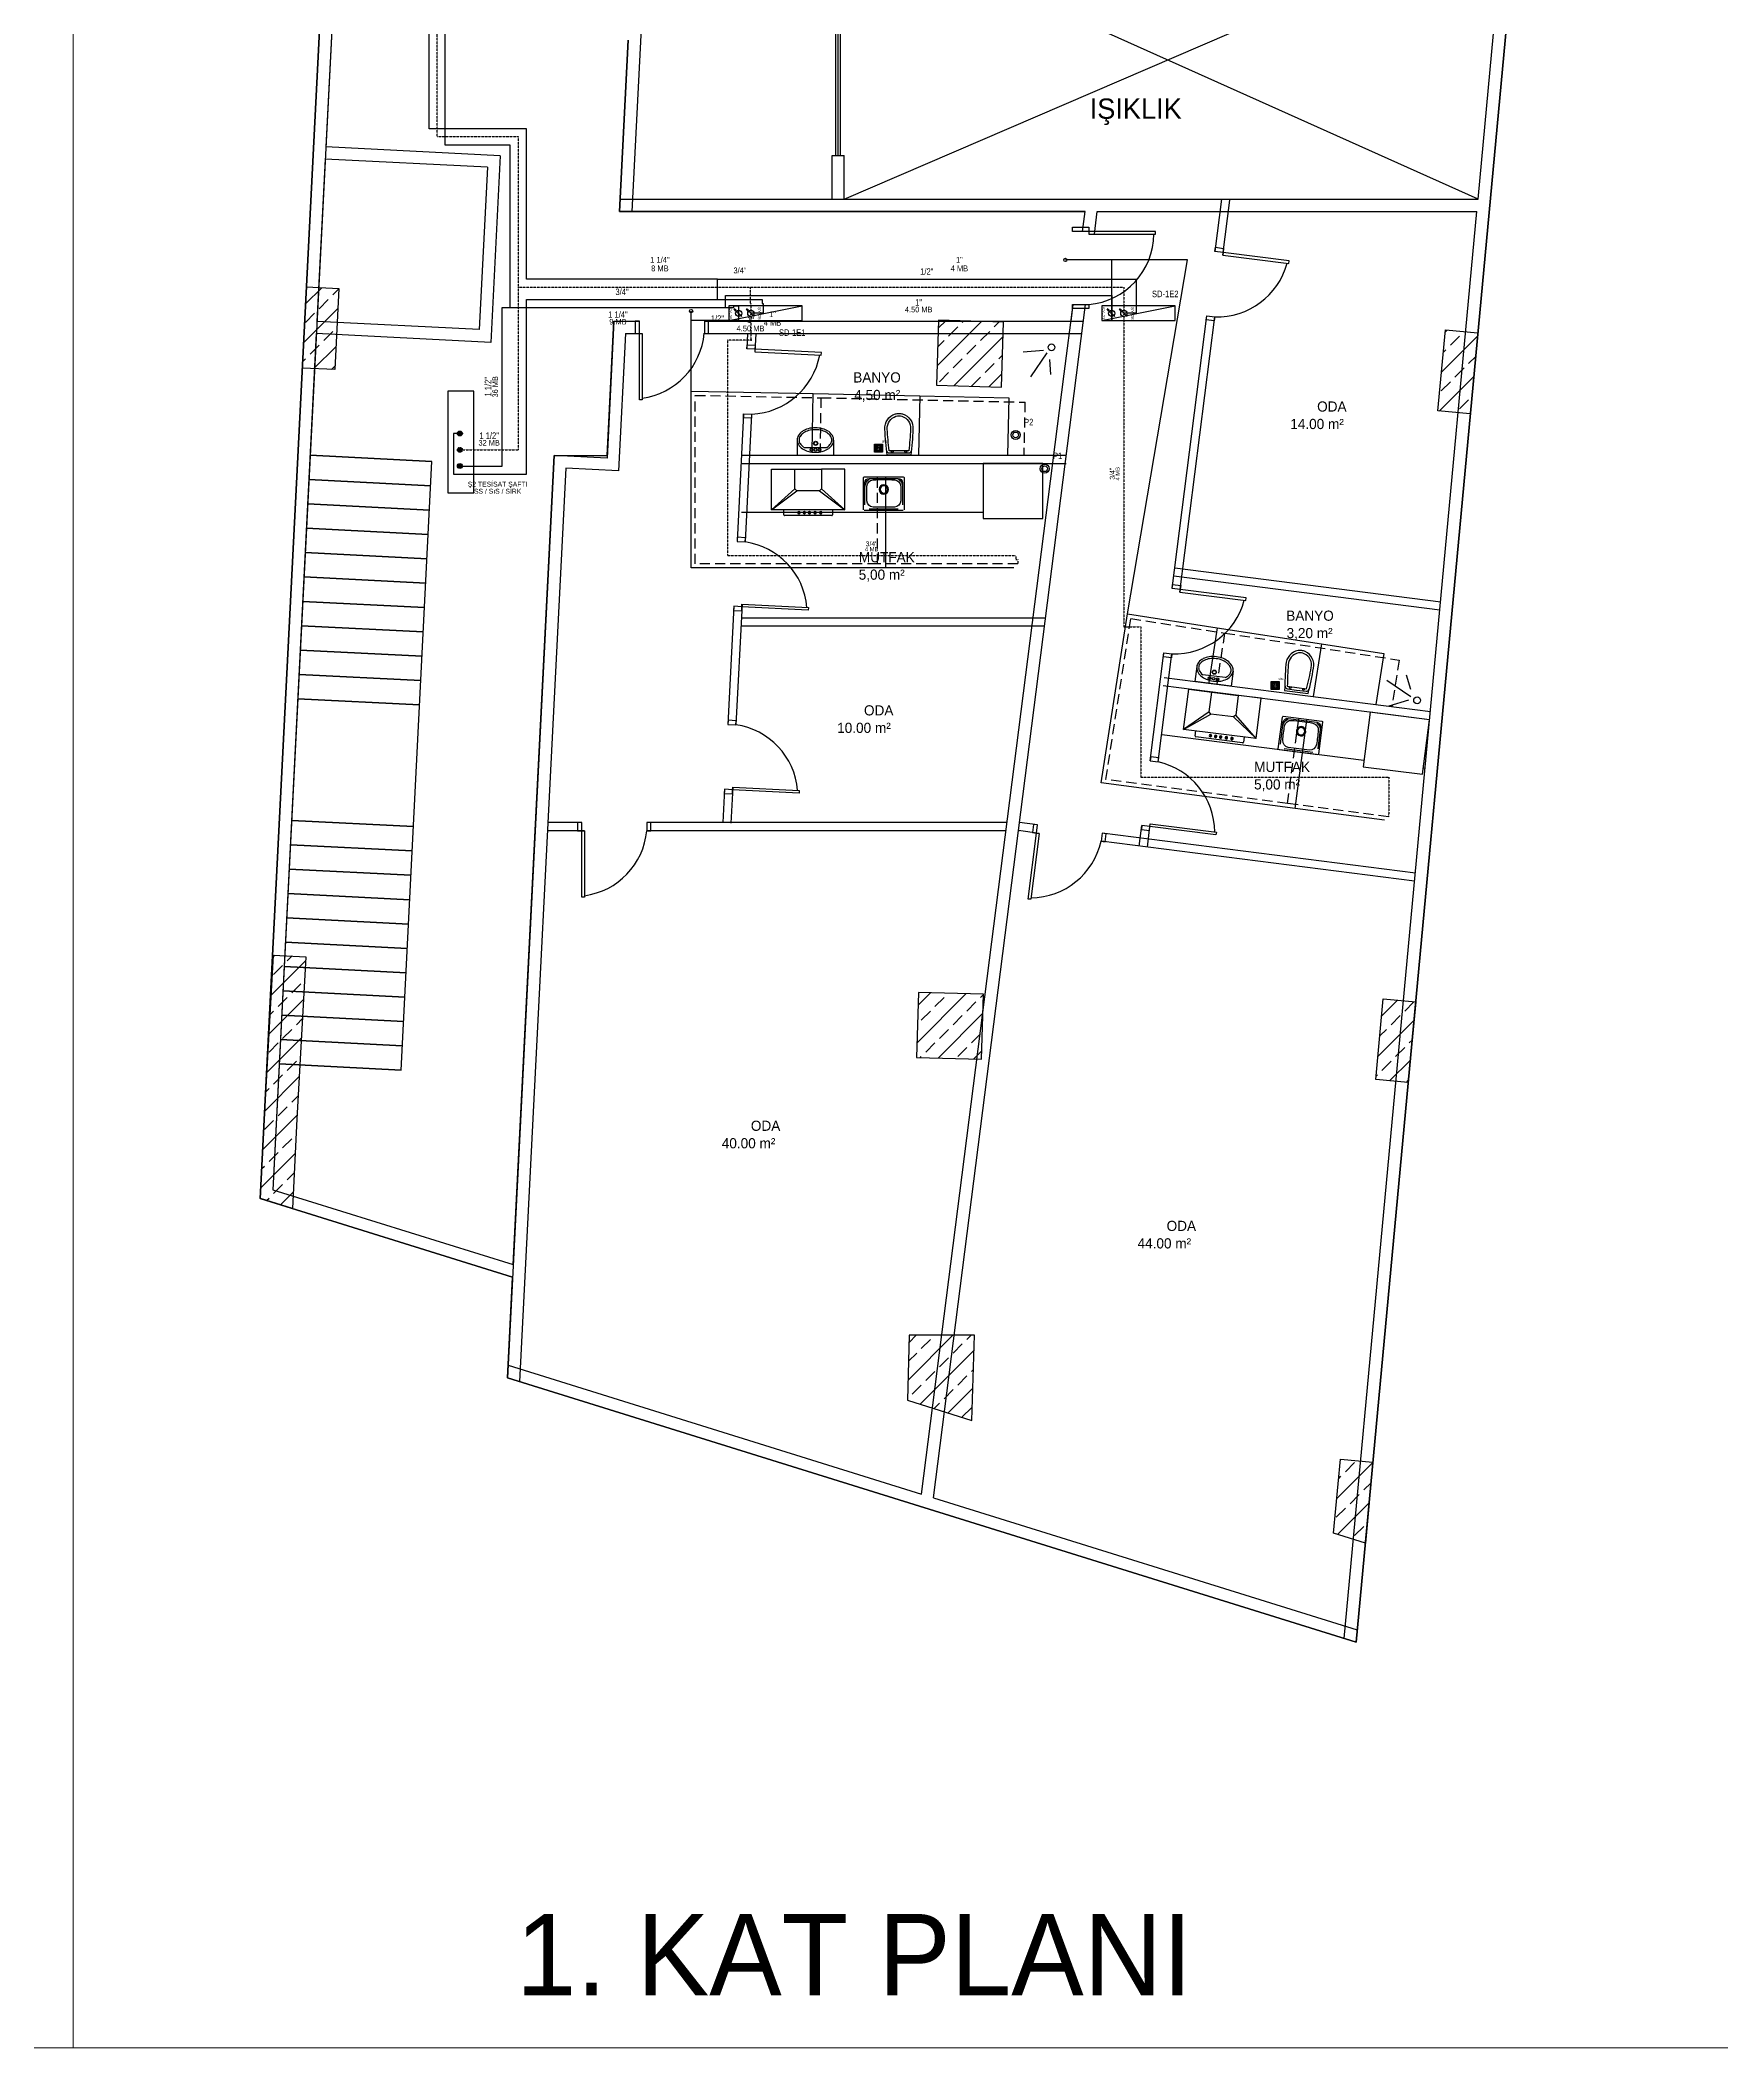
# Model space of a CAD drawing. Header units: centimetres. Extents: x 247996 to 315152, y -468471 to -440326.
# Drawn here: x 254494 to 256563, y -447827 to -445356 of the extents above; entities that cross this region are included whole.
import ezdxf
from ezdxf.enums import TextEntityAlignment as Align

# ---------------------------------------------------------------- set-up
doc = ezdxf.new("R2010")
doc.units = ezdxf.units.CM
doc.linetypes.add('0', pattern=[500, 500])
doc.linetypes.add('BASMA HATTI', pattern=[0.375, 0.25, -0.125])
for name, color, linetype, lineweight in [('SCOTT-ANTED', 144, 'Continuous', 0), ('SCOTT-MTY-SICAKSU-BORU', 1, 'BASMA HATTI', 30), ('SCOTT-MTY-SOGUKSU-BORU', 5, '0', 30), ('SCOTT-MTY-TEMIZSU-CAP', 101, 'Continuous', 30)]:
    doc.layers.add(name, color=color, linetype=linetype, lineweight=lineweight)
for name, color, linetype in [('SCOTT-MD-YUK-BIRIMI', 7, 'Continuous'), ('SCOTT-MKDU0', 50, 'Continuous'), ('SCOTT-MTY-PISSU-KOLON', 211, 'Continuous'), ('SCOTT-MTY-PISSU-KOLONNO', 211, 'Continuous'), ('SCOTT-MTY-SAYAC', 3, 'Continuous'), ('SCOTT-MTY-SIRKULASYON-BORU', 31, 'Continuous'), ('SCOTT-MTY-TEFRIS', 15, 'Continuous'), ('SCOTT-MTY-TES-SAFT', 8, 'Continuous'), ('SCOTT-MTY-VANA', 1, 'Continuous')]:
    doc.layers.add(name, color=color, linetype=linetype)
doc.styles.add('CAP', font='wturkce.SHX', dxfattribs={"width": 0.65})
doc.styles.add('MtXpl_Comic_Sans_MS', font='comic.ttf')
doc.styles.add('ROTAS', font='arial.ttf')

# ---------------------------------------------------------------- blocks, each defined once
blk = doc.blocks.new('T-KOLON-T')
blk.add_hatch(color=7).paths.add_polyline_path([(3, 0), (2.8, 1.1), (2.1, 2.1), (1.1, 2.8), (0, 3), (-1.1, 2.8), (-2.1, 2.1), (-2.8, 1.1), (-3, 0), (-2.8, -1.1), (-2.1, -2.1), (-1.1, -2.8), (0, -3), (1.1, -2.8), (2.1, -2.1), (2.8, -1.1)])
blk.add_circle((0, 0), 3)
blk = doc.blocks.new('T-DOLAP')
blk.add_line((-45, -9), (45, 9))
blk.add_lwpolyline([(-45, -9), (45, -9), (45, 9), (-45, 9)], close=True)
blk = doc.blocks.new('MTY-SU SAYACI')
at = {"layer": 'SCOTT-MTY-VANA'}
blk.add_hatch(color=256, dxfattribs=at).paths.add_polyline_path([(9.8, 9.8), (5.6, 7), (7, 5.6)])
for p, q in [((-7.3, -7.3), (6.3, 6.3)), ((5.6, 7), (9.8, 9.8)), ((7, 5.6), (5.6, 7)), ((7, 5.6), (9.8, 9.8))]:
    blk.add_line(p, q, dxfattribs=at)
blk.add_circle((0, 0), 7, dxfattribs=at)
blk.add_attdef('CAP', (-2.3, -1.2), '', height=2.5, rotation=45, dxfattribs=at)
blk = doc.blocks.new('T-KOLON-P')
for radius in [5.5, 3.5]:
    blk.add_circle((0, 0), radius)
blk = doc.blocks.new('UHFGDUHGUFDGHD')
at = {"color": 3, "lineweight": 50}
for p, q in [((556704.4, 4532504.1), (556854.4, 4532504.1)), ((556704.4, 4532474.1), (556854.4, 4532474.1)), ((556704.4, 4532444.1), (556854.4, 4532444.1)), ((556704.4, 4532414.1), (556854.4, 4532414.1)), ((556704.4, 4532384.1), (556854.4, 4532384.1)), ((556704.4, 4532354.1), (556854.4, 4532354.1)), ((556704.4, 4532354.1), (556854.4, 4532354.1)), ((556704.4, 4532324.1), (556854.4, 4532324.1)), ((556704.4, 4532294.1), (556854.4, 4532294.1)), ((556704.4, 4532264.1), (556854.4, 4532264.1)), ((556704.4, 4532234.1), (556854.4, 4532234.1)), ((556704.4, 4532204.1), (556854.4, 4532204.1)), ((556704.4, 4532054.1), (556854.4, 4532054.1)), ((556704.4, 4532024.1), (556854.4, 4532024.1)), ((556704.4, 4531994.1), (556854.4, 4531994.1)), ((556704.4, 4531964.1), (556854.4, 4531964.1)), ((556704.4, 4531934.1), (556854.4, 4531934.1)), ((556704.4, 4531904.1), (556854.4, 4531904.1)), ((556704.4, 4531904.1), (556854.4, 4531904.1)), ((556704.4, 4531874.1), (556854.4, 4531874.1)), ((556704.4, 4531844.1), (556854.4, 4531844.1)), ((556704.4, 4531814.1), (556854.4, 4531814.1)), ((556704.4, 4531784.1), (556854.4, 4531784.1)), ((556704.4, 4531754.1), (556854.4, 4531754.1))]:
    blk.add_line(p, q, dxfattribs=at)
blk = doc.blocks.new('SUZGEC1')
at = {"layer": 'SCOTT-MTY-TEFRIS'}
blk.add_lwpolyline([(-5, -5), (-5, 5), (5, 5), (5, -5)], close=True, dxfattribs=at)
for points in [[(-4.3, 3.9), (-2, 1.5, 0.029484), (-2.2, 1.3), (-4.3, 2.5)], [(-2.5, 0.3), (-4.3, 0.3), (-4.3, 1.7), (-2.4, 0.7, 0.032775)], [(-3.9, 4.3), (-2.5, 4.3), (-1.3, 2.2, 0.029484), (-1.5, 2)], [(-0.7, 2.4, -0.032775), (-0.3, 2.5), (-0.3, 4.3), (-1.7, 4.3)], [(0.3, 2.5), (0.3, 4.3), (1.7, 4.3), (0.7, 2.4, 0.032775)], [(1.3, 2.2), (2.5, 4.3), (3.9, 4.3), (1.5, 2, 0.029484)], [(4.3, 3.9), (2, 1.5, -0.029484), (2.2, 1.3), (4.3, 2.5)], [(4.3, 0.3), (4.3, 1.7), (2.4, 0.7, -0.032775), (2.5, 0.3)], [(-2.5, -0.3), (-4.3, -0.3), (-4.3, -1.7), (-2.4, -0.7, -0.032775)], [(-4.3, -3.9), (-2, -1.5, -0.029484), (-2.2, -1.3), (-4.3, -2.5)], [(-3.9, -4.3), (-2.5, -4.3), (-1.3, -2.2, -0.029484), (-1.5, -2)], [(-0.3, -4.3), (-1.7, -4.3), (-0.7, -2.4, 0.032775), (-0.3, -2.5)], [(0.3, -2.5), (0.3, -4.3), (1.7, -4.3), (0.7, -2.4, -0.032775)], [(2.5, -4.3), (1.3, -2.2, 0.029484), (1.5, -2), (3.9, -4.3)], [(4.3, -2.5), (4.3, -3.9), (2, -1.5, 0.029484), (2.2, -1.3)], [(4.3, -0.3), (4.3, -1.7), (2.4, -0.7, 0.032775), (2.5, -0.3)]]:
    blk.add_lwpolyline(points, format="xyb", close=True, dxfattribs=at)
blk.add_circle((0, 0), 1.25, dxfattribs=at)
at = {"layer": 'SCOTT-MD-YUK-BIRIMI', "color": 6, "style": 'CAP'}
for tag, p in [('PS', (-2.1, 0)), ('PSCP', (4.3, 6.7))]:
    blk.add_attdef(tag, p, '', height=2.5, dxfattribs=at)

msp = doc.modelspace()

# ---------------------------------------------------------------- linework, layer by layer
at = {"layer": 'SCOTT-ANTED'}
for p, q in [((254534.2, -440326.5), (254534.2, -447826.5)), ((276712.4, -447826.5), (248038.8, -447826.5))]:
    msp.add_line(p, q, dxfattribs=at)
at = {"layer": 'SCOTT-MKDU0', "color": 8, "ltscale": 0.03}
for p, q in [((254967.9, -443063.7), (254845, -445487.2)), ((254951.4, -443092.8), (254764.4, -446781.3)), ((254764.4, -446781.3), (254951.4, -443092.8)), ((256112.8, -447327.5), (256500.1, -443160.1)), ((256500.1, -443160.1), (256112.8, -447327.5)), ((254960.8, -443204.7), (254779.9, -446770.5)), ((255482.9, -445551.7), (256295.3, -445201.7)), ((256262.8, -445551.7), (255482.9, -445201.7)), ((256262.8, -445551.7), (256295.3, -445201.7)), ((255472.4, -445497.8), (255472.4, -445226.2)), ((255475.4, -445497.8), (255475.4, -445226.2)), ((255478.4, -445497.8), (255478.4, -445226.2)), ((255217.1, -445355.9), (255206.4, -445566.7)), ((255206.4, -445566.7), (255217.1, -445355.9)), ((255232.9, -445341.7), (255221.5, -445566.7)), ((254844.2, -445502.2), (254834.1, -445702)), ((255044, -445512.3), (254844.2, -445502.2)), ((255059.7, -445498.1), (254845, -445487.2)), ((255059.7, -445498.1), (255048.1, -445727.8)), ((255467.9, -445551.7), (255467.9, -445497.8)), ((255467.9, -445551.7), (255467.9, -445497.8)), ((255467.9, -445551.7), (255467.9, -445497.8)), ((255467.9, -445497.8), (255482.9, -445497.8)), ((255482.9, -445551.7), (255482.9, -445497.8)), ((255482.9, -445551.7), (255482.9, -445497.8)), ((255482.9, -445551.7), (255482.9, -445497.8)), ((255044, -445512.3), (255033.9, -445712.1)), ((255207.2, -445551.7), (256262.8, -445551.7)), ((255939.2, -445615.8), (255947.4, -445551.7)), ((255948.7, -445620.4), (255957.3, -445552.9)), ((255206.4, -445566.7), (255779.2, -445566.7)), ((255779.2, -445566.7), (255206.4, -445566.7)), ((255776, -445591.2), (255779.2, -445566.7)), ((255776, -445591.2), (255779.2, -445566.7)), ((255790.7, -445594.5), (255794.3, -445566.7)), ((255794.3, -445566.7), (256261.4, -445566.7)), ((256098.2, -447322.9), (256261.4, -445566.7)), ((254816.2, -445759.4), (254821.2, -445659.5)), ((254820.2, -445680.5), (254840.2, -445660.5)), ((254821.2, -445659.5), (254861.2, -445661.5)), ((254836.8, -445686.4), (254848, -445675.1)), ((254853.7, -445669.5), (254861.2, -445662)), ((254861.2, -445661.5), (254856.1, -445761.4)), ((254817.9, -445727.8), (254860, -445685.7)), ((254820, -445703.2), (254831.2, -445692)), ((255033.9, -445712.1), (254834.1, -445702)), ((255199.6, -445701.7), (255191, -445870.3)), ((255191.2, -445867), (255199.6, -445701.7)), ((255199.6, -445701.7), (255230.8, -445701.7)), ((255199.6, -445701.7), (255230.8, -445701.7)), ((255310.8, -445701.7), (255777.1, -445701.7)), ((255310.8, -445701.7), (255762, -445701.7)), ((255592.6, -447149.6), (255779.7, -445681.2)), ((255598.8, -445700.5), (255596.5, -445780.5)), ((255597.2, -445756.7), (255651.8, -445702)), ((255598.5, -445710.4), (255608.2, -445700.8)), ((255678.8, -445702.8), (255598.8, -445700.5)), ((255628.2, -445703.2), (255630, -445701.4)), ((255667.5, -445708.8), (255673.6, -445702.7)), ((255676.5, -445782.8), (255678.8, -445702.8)), ((255753.7, -445766.7), (255764.6, -445681.2)), ((255762, -445701.7), (255764.6, -445681.2)), ((255886.4, -446030.6), (255929.1, -445695.2)), ((255895.9, -446035.2), (255939, -445696.4)), ((254833.3, -445716.9), (254779.9, -446770.5)), ((255048.1, -445727.8), (254833.3, -445716.9)), ((254842.4, -445725.7), (254853.7, -445714.4)), ((255213.9, -445716.7), (255205.3, -445886)), ((255213.9, -445716.7), (255234.1, -445716.7)), ((255310.8, -445716.7), (255775.2, -445716.7)), ((255364, -445716.7), (255363.1, -445735.7)), ((255374.1, -445716.7), (255372.9, -445739.6)), ((255597.8, -445733.6), (255605.8, -445725.7)), ((255611.4, -445720), (255622.6, -445708.8)), ((255617.7, -445781.1), (255678.3, -445720.5)), ((255650.7, -445725.7), (255661.9, -445714.4)), ((256213.5, -445812.1), (256222.7, -445712.5)), ((256217.9, -445764.5), (256262.3, -445720.2)), ((256222.6, -445715), (256224.8, -445712.7)), ((256222.7, -445712.5), (256262.5, -445716.2)), ((256228.8, -445731.3), (256240, -445720)), ((256262.5, -445716.2), (256253.3, -445815.8)), ((254816.7, -445751.4), (254820, -445748.1)), ((254825.6, -445742.5), (254836.8, -445731.3)), ((254830.4, -445760.1), (254857.6, -445733)), ((255617, -445759.3), (255628.2, -445748.1)), ((255633.8, -445742.5), (255645, -445731.3)), ((255673.1, -445748.1), (255677.6, -445743.6)), ((255728.3, -445737.8), (255702.9, -445739.8)), ((255732.2, -445740.6), (255712, -445770.2)), ((255735.5, -445749), (255736.9, -445767.4)), ((256220.3, -445739.7), (256223.2, -445736.9)), ((256251.2, -445753.7), (256260, -445745)), ((254856.1, -445761.4), (254816.2, -445759.4)), ((254851.8, -445761.2), (254856.4, -445756.6)), ((255578, -447145), (255753.7, -445766.7)), ((255600.1, -445776.2), (255611.4, -445764.9)), ((255639.5, -445781.7), (255650.7, -445770.6)), ((255656.3, -445764.9), (255667.5, -445753.7)), ((255661.3, -445782.3), (255676.9, -445766.7)), ((256215.1, -445812.3), (256257.6, -445769.7)), ((256217.5, -445787.4), (256228.8, -445776.2)), ((256234.4, -445770.6), (256245.6, -445759.3)), ((255596.5, -445780.5), (255676.5, -445782.8)), ((256240, -445809.8), (256251.2, -445798.6)), ((255359, -445815.6), (255351.1, -445972.7)), ((255369, -445816.2), (255361, -445973.3)), ((256253.3, -445815.8), (256213.5, -445812.1)), ((255424.9, -445848), (255424.9, -445866.7)), ((255469.9, -445848), (255469.9, -445866.7)), ((254937.6, -446623.4), (254975.6, -445874.3)), ((255126.1, -445867), (255068.6, -447001.9)), ((255075.7, -446862.7), (255126.1, -445867)), ((255191, -445870.3), (255126.1, -445867)), ((255126.1, -445867), (255191.2, -445867)), ((255356.4, -445866.7), (255756.1, -445866.7)), ((255424.9, -445866.7), (255469.9, -445866.7)), ((255433.4, -445857), (255461.5, -445857)), ((255140.4, -445882.7), (255083.4, -447006.5)), ((255205.3, -445886), (255140.4, -445882.7)), ((255356.4, -445876.7), (255756.1, -445876.7)), ((255393.5, -445883.7), (255422, -445883.7)), ((255393.5, -445933.7), (255393.5, -445883.7)), ((255483.5, -445883.7), (255455, -445883.7)), ((255483.5, -445933.7), (255483.5, -445883.7)), ((255506.6, -445933.7), (255506.6, -445894.3)), ((255507.6, -445893.3), (255555.6, -445893.3)), ((255508.4, -445927.6), (255508.4, -445900.5)), ((255513.7, -445895.2), (255549.4, -445895.2)), ((255554.7, -445900.5), (255554.7, -445927.6)), ((255556.6, -445894.3), (255556.6, -445933.7)), ((255727.3, -445876.7), (255653.7, -445876.7)), ((255653.7, -445876.7), (255653.7, -445944.4)), ((255727.3, -445944.4), (255727.3, -445876.7)), ((255422, -445908.2), (255393.5, -445933.7)), ((255393.5, -445933.7), (255424.5, -445910.7)), ((255452.5, -445910.7), (255483.5, -445933.7)), ((255483.5, -445933.7), (255455, -445908.2)), ((255356.4, -445936.7), (255653.7, -445936.7)), ((255483.5, -445933.7), (255393.5, -445933.7)), ((255408.5, -445940), (255408.5, -445933.7)), ((255467.5, -445941), (255409.5, -445941)), ((255427, -445935.8), (255427, -445938.4)), ((255427, -445935.8), (255427.6, -445935.8)), ((255427, -445938.4), (255427, -445938.9)), ((255427.6, -445938.9), (255427, -445938.9)), ((255427.6, -445935.8), (255427.6, -445938.4)), ((255427.6, -445938.4), (255427.6, -445938.9)), ((255433.5, -445935.8), (255433.5, -445938.4)), ((255433.5, -445935.8), (255434.2, -445935.8)), ((255433.5, -445938.4), (255433.5, -445938.9)), ((255434.2, -445938.9), (255433.5, -445938.9)), ((255434.2, -445935.8), (255434.2, -445938.4)), ((255434.2, -445938.4), (255434.2, -445938.9)), ((255439.7, -445935.8), (255439.7, -445938.4)), ((255439.7, -445935.8), (255440.3, -445935.8)), ((255439.7, -445938.4), (255439.7, -445938.9)), ((255439.7, -445938.9), (255440.3, -445938.9)), ((255440.3, -445935.8), (255440.3, -445938.4)), ((255440.3, -445938.4), (255440.3, -445938.9)), ((255446.7, -445935.8), (255446.7, -445938.4)), ((255446.7, -445935.8), (255447.3, -445935.8)), ((255446.7, -445938.4), (255446.7, -445938.9)), ((255446.7, -445938.9), (255447.3, -445938.9)), ((255447.3, -445935.8), (255447.3, -445938.4)), ((255447.3, -445938.4), (255447.3, -445938.9)), ((255453.7, -445935.8), (255453.7, -445938.4)), ((255453.7, -445935.8), (255454.3, -445935.8)), ((255453.7, -445938.4), (255453.7, -445938.9)), ((255453.7, -445938.9), (255454.3, -445938.9)), ((255454.3, -445935.8), (255454.3, -445938.4)), ((255454.3, -445938.4), (255454.3, -445938.9)), ((255468.5, -445933.7), (255468.5, -445940)), ((255555.6, -445934.7), (255507.6, -445934.7)), ((255549.4, -445932.9), (255513.7, -445932.9)), ((255653.7, -445944.4), (255727.3, -445944.4)), ((256215.9, -446057.4), (255888.3, -446015.6)), ((256217.2, -446047.4), (255889.5, -446005.7)), ((255347, -446052.6), (255339.6, -446197.9)), ((255357.2, -446049.8), (255349.6, -446198.4)), ((255356.4, -446066.7), (255729.3, -446066.7)), ((255356.4, -446076.7), (255729.3, -446076.7)), ((255859.3, -446242.9), (255876.3, -446110)), ((255869.2, -446244.1), (255886.2, -446111.2)), ((256204.2, -446182.3), (255876.5, -446140.5)), ((255916.7, -446126.8), (255914.3, -446145.3)), ((255959, -446151), (255914.3, -446145.3)), ((255951.8, -446140.4), (255924, -446136.9)), ((255961.4, -446132.5), (255959, -446151)), ((256180.1, -446164.1), (256150.6, -446143.8)), ((256180.1, -446155.1), (256174.8, -446137.4)), ((256202.9, -446192.2), (255875.3, -446150.4)), ((255900.5, -446204.1), (255906.8, -446154.5)), ((255906.8, -446154.5), (255935.1, -446158.1)), ((255996.1, -446165.8), (255967.8, -446162.2)), ((255989.8, -446215.4), (255996.1, -446165.8)), ((256177.4, -446168.1), (256153.1, -446175.4)), ((255932, -446182.4), (255900.5, -446204.1)), ((255900.5, -446204.1), (255934.2, -446185.2)), ((255961.9, -446188.7), (255989.8, -446215.4)), ((255989.8, -446215.4), (255964.7, -446186.5)), ((256017, -446228), (256022, -446188.9)), ((256019.6, -446222.1), (256023.1, -446195.2)), ((256023.1, -446188), (256070.7, -446194.1)), ((256029, -446190.6), (256064.4, -446195.1)), ((256071.6, -446195.2), (256066.6, -446234.3)), ((256129.9, -446182.9), (256121.3, -446250)), ((256202.9, -446192.2), (256129.9, -446182.9)), ((256194.3, -446259.3), (256202.9, -446192.2)), ((256122.3, -446242.4), (255873.5, -446210.7)), ((255989.8, -446215.4), (255900.5, -446204.1)), ((255914.6, -446212.2), (255915.4, -446205.9)), ((255973, -446220.6), (255915.4, -446213.3)), ((255933.1, -446212.9), (255933, -446213.4)), ((255933.7, -446213.5), (255933, -446213.4)), ((255933.4, -446210.3), (255933.1, -446212.9)), ((255933.4, -446210.3), (255934, -446210.4)), ((255934, -446210.4), (255933.7, -446212.9)), ((255933.7, -446212.9), (255933.7, -446213.5)), ((255940, -446211.1), (255939.6, -446213.7)), ((255939.6, -446213.7), (255939.6, -446214.2)), ((255940.2, -446214.3), (255939.6, -446214.2)), ((255940, -446211.1), (255940.6, -446211.2)), ((255940.6, -446211.2), (255940.2, -446213.8)), ((255940.2, -446213.8), (255940.2, -446214.3)), ((255946.1, -446211.9), (255945.7, -446214.5)), ((255945.7, -446214.5), (255945.7, -446215)), ((255945.7, -446215), (255946.3, -446215.1)), ((255946.1, -446211.9), (255946.7, -446212)), ((255946.7, -446212), (255946.3, -446214.6)), ((255946.3, -446214.6), (255946.3, -446215.1)), ((255952.7, -446215.4), (255952.6, -446215.9)), ((255952.6, -446215.9), (255953.2, -446216)), ((255953, -446212.8), (255952.7, -446215.4)), ((255953, -446212.8), (255953.6, -446212.9)), ((255953.3, -446215.4), (255953.2, -446216)), ((255953.6, -446212.9), (255953.3, -446215.4)), ((255959.6, -446216.2), (255959.5, -446216.7)), ((255959.5, -446216.8), (255960.2, -446216.8)), ((255959.9, -446213.7), (255959.6, -446216.2)), ((255959.9, -446213.7), (255960.5, -446213.8)), ((255960.5, -446213.8), (255960.2, -446216.3)), ((255960.2, -446216.3), (255960.2, -446216.8)), ((255974.9, -446213.5), (255974.1, -446219.8)), ((256069, -446201.1), (256065.6, -446228)), ((256065.5, -446235.2), (256017.9, -446229.1)), ((256059.6, -446232.5), (256024.2, -446228)), ((256121.3, -446250), (256194.3, -446259.3)), ((256197.8, -446252), (256195.3, -446251.7)), ((255335.6, -446277.8), (255333.5, -446318.8)), ((255345.8, -446275), (255343.5, -446319.3)), ((255159.9, -446318.8), (255118.2, -446318.8)), ((255683.3, -446318.8), (255239.9, -446318.8)), ((255720.8, -446321.6), (255698.4, -446318.8)), ((255855.9, -446348.9), (255859.5, -446320.2)), ((255163.3, -446328.8), (255118.2, -446328.8)), ((255682, -446328.8), (255239.9, -446328.8)), ((255722.8, -446332), (255697.2, -446328.7)), ((255698.4, -446328.8), (255697.2, -446328.8)), ((256184.4, -446390.8), (255798.9, -446341.7)), ((256185.7, -446380.9), (255800.1, -446331.7)), ((255846, -446347.7), (255849.2, -446322.2)), ((254769.6, -446681.5), (254780.5, -446481.8)), ((254777.8, -446531.1), (254820.2, -446488.8)), ((254780.4, -446483.6), (254782.2, -446481.8)), ((254780.5, -446481.8), (254820.5, -446483.8)), ((254797.5, -446489), (254803.6, -446482.9)), ((254820.5, -446483.8), (254809.5, -446683.6)), ((254780.7, -446505.8), (254791.9, -446494.6)), ((254803.1, -446528.3), (254814.4, -446517)), ((254775.2, -446578.6), (254817.6, -446536.3)), ((254786.3, -446545.1), (254797.5, -446533.9)), ((255574.2, -446527.8), (255572, -446607.8)), ((255572.5, -446589.6), (255632.6, -446529.5)), ((255573.8, -446543.4), (255588.9, -446528.3)), ((255654.2, -446530.1), (255574.2, -446527.8)), ((255594.5, -446545.1), (255605.8, -446533.9)), ((255633.8, -446550.7), (255645, -446539.5)), ((255650.7, -446533.9), (255654.2, -446530.3)), ((255651.9, -446610.1), (255654.2, -446530.1)), ((256137, -446635.1), (256146.2, -446535.5)), ((256144.3, -446556.6), (256163.7, -446537.1)), ((256146.2, -446535.5), (256186.1, -446539.2)), ((256172.6, -446550.7), (256183.9, -446539.5)), ((256186.1, -446539.2), (256176.8, -446638.8)), ((254776.5, -446554.9), (254780.7, -446550.7)), ((254808.8, -446567.5), (254816.3, -446560)), ((255577.7, -446561.9), (255588.9, -446550.7)), ((255598.4, -446608.6), (255653.5, -446553.4)), ((255617, -446567.5), (255628.2, -446556.3)), ((256139.8, -446606), (256184, -446561.8)), ((256155.8, -446567.5), (256167, -446556.3)), ((254772.6, -446626.2), (254815, -446583.8)), ((254775.1, -446601.2), (254786.3, -446590)), ((254791.9, -446584.4), (254803.1, -446573.2)), ((255583.3, -446601.2), (255594.5, -446590)), ((255600.1, -446584.4), (255611.4, -446573.2)), ((255639.4, -446590), (255650.7, -446578.8)), ((256142.1, -446581.3), (256150.2, -446573.2)), ((256178.2, -446590), (256181.8, -446586.5)), ((254797.5, -446623.7), (254808.8, -446612.5)), ((255572, -446607.8), (255651.9, -446610.1)), ((255576.6, -446607.9), (255577.7, -446606.8)), ((255622.6, -446606.8), (255633.8, -446595.6)), ((255642.1, -446609.8), (255652.2, -446599.7)), ((256144.6, -446623.7), (256155.8, -446612.5)), ((256154, -446636.7), (256179.5, -446611.2)), ((256161.4, -446606.8), (256172.6, -446595.6)), ((254770, -446673.7), (254812.4, -446631.3)), ((254780.7, -446640.5), (254791.9, -446629.3)), ((256176.8, -446638.8), (256137, -446635.1)), ((256137.6, -446630.7), (256139, -446629.3)), ((256174.6, -446638.6), (256177.2, -446635.9)), ((254771.3, -446649.9), (254775.1, -446646.1)), ((254803.1, -446663), (254811.1, -446655)), ((254764.5, -446781.4), (254769.6, -446681.5)), ((254767.6, -446721), (254805.3, -446683.3)), ((254769.5, -446696.6), (254780.7, -446685.4)), ((254784.4, -446682.2), (254784.4, -446682.2)), ((254784.4, -446682.3), (254784.4, -446682.3)), ((254786.3, -446679.8), (254797.5, -446668.6)), ((254809.5, -446683.5), (254803.9, -446793.7)), ((254805.3, -446683.3), (254809.8, -446678.8)), ((254791.9, -446719.1), (254803.1, -446707.9)), ((254765.2, -446768.3), (254807.4, -446726.1)), ((254775.1, -446735.9), (254786.3, -446724.7)), ((254766.4, -446744.6), (254769.5, -446741.5)), ((254780.7, -446775.2), (254791.9, -446764)), ((254797.5, -446758.4), (254806.2, -446749.8)), ((254764.4, -446781.3), (255074.9, -446878.1)), ((255074.9, -446878.1), (254764.4, -446781.3)), ((254803.9, -446793.7), (254764.5, -446781.4)), ((254772.2, -446783.7), (254775.1, -446780.8)), ((254779.9, -446770.5), (255075.7, -446862.7)), ((254779.9, -446770.5), (255075.7, -446862.7)), ((254789.3, -446789.1), (254805, -446773.4)), ((255068.6, -447001.9), (255074.9, -446878.1)), ((255563, -446949.7), (255560.7, -447029.6)), ((255561.4, -447004.8), (255616.5, -446949.7)), ((255562.8, -446958.5), (255571.6, -446949.7)), ((255643, -446949.7), (255563, -446949.7)), ((255577.7, -446966), (255588.9, -446954.8)), ((255617, -446971.7), (255628.2, -446960.4)), ((255633.8, -446954.8), (255638.9, -446949.7)), ((255640, -447054.4), (255643, -446949.7)), ((255069.4, -446986.4), (255578, -447145)), ((255562.1, -446981.7), (255572.1, -446971.7)), ((255576.5, -447034.6), (255642.5, -446968.6)), ((255600.1, -446988.5), (255611.4, -446977.3)), ((255068.6, -447001.9), (256112.8, -447327.5)), ((256112.8, -447327.5), (255068.6, -447001.9)), ((255566.5, -447022.2), (255577.7, -447010.9)), ((255583.3, -447005.3), (255594.5, -446994.1)), ((255622.6, -447010.9), (255633.8, -446999.7)), ((255639.4, -446994.1), (255641.8, -446991.7)), ((255560.7, -447029.6), (255640, -447054.4)), ((255560.8, -447027.9), (255560.9, -447027.8)), ((255593.6, -447039.9), (255600.1, -447033.4)), ((255605.8, -447027.8), (255617, -447016.6)), ((255610.8, -447045.2), (255641.2, -447014.8)), ((255628.2, -447050.2), (255639.4, -447039)), ((256085.1, -447193.2), (256093.6, -447102.1)), ((256089.1, -447150.6), (256133.4, -447106.3)), ((256093.6, -447102.1), (256133.4, -447105.8)), ((256099.7, -447117.6), (256110.9, -447106.4)), ((256133.4, -447105.8), (256124.2, -447205.3)), ((256091.4, -447125.9), (256094.1, -447123.2)), ((256122.1, -447140), (256131.1, -447131.1)), ((255592.6, -447149.6), (256114.2, -447312.2)), ((256090, -447194.7), (256128.8, -447155.9)), ((256105.3, -447156.9), (256116.5, -447145.7)), ((256088.4, -447173.7), (256099.7, -447162.5)), ((256110.9, -447196.2), (256122.1, -447184.9)), ((256124.2, -447205.3), (256085.1, -447193.2))]:
    msp.add_line(p, q, dxfattribs=at)
for points in [[(255763.9, -445591.2), (255763.9, -445586.2), (255783.9, -445586.2), (255783.9, -445591.2), (255763.9, -445591.2)], [(255939.1, -445615.8), (255939.7, -445610.8), (255949.6, -445612.1), (255949, -445617.1), (255939.1, -445615.8)], [(255230.8, -445701.7), (255225.8, -445701.7), (255225.8, -445716.7), (255230.8, -445716.7), (255230.8, -445701.7)], [(255315.8, -445701.7), (255310.8, -445701.7), (255310.8, -445716.7), (255315.8, -445716.7), (255315.8, -445701.7)], [(255763.9, -445686.2), (255763.9, -445681.2), (255783.9, -445681.2), (255783.9, -445686.2), (255763.9, -445686.2)], [(255928.3, -445700.1), (255929, -445695.2), (255938.9, -445696.4), (255938.2, -445701.4), (255928.3, -445700.1)], [(255363.1, -445735.7), (255363.3, -445730.8), (255373.3, -445731.3), (255373.1, -445736.3), (255363.1, -445735.7)], [(255358.8, -445820.6), (255359, -445815.6), (255369, -445816.2), (255368.8, -445821.1), (255358.8, -445820.6)], [(255351.3, -445967.7), (255351, -445972.7), (255361, -445973.2), (255361.3, -445968.3), (255351.3, -445967.7)], [(255886.4, -446030.6), (255887, -446025.7), (255896.9, -446026.9), (255896.3, -446031.9), (255886.4, -446030.6)], [(255347, -446052.6), (255346.7, -446057.6), (255356.7, -446058.1), (255357, -446053.1), (255347, -446052.6)], [(255875.6, -446114.9), (255876.3, -446110), (255886.2, -446111.2), (255885.5, -446116.2), (255875.6, -446114.9)], [(255339.9, -446192.9), (255339.6, -446197.9), (255349.6, -446198.4), (255349.9, -446193.4), (255339.9, -446192.9)], [(255860, -446237.9), (255859.3, -446242.9), (255869.2, -446244.1), (255869.9, -446239.2), (255860, -446237.9)], [(255335.6, -446277.8), (255335.3, -446282.8), (255345.3, -446283.3), (255345.6, -446278.3), (255335.6, -446277.8)], [(255159.9, -446318.8), (255154.9, -446318.8), (255154.9, -446328.8), (255159.9, -446328.8), (255159.9, -446318.8)], [(255244.9, -446318.8), (255239.9, -446318.8), (255239.9, -446328.8), (255244.9, -446328.8), (255244.9, -446318.8)], [(255720.8, -446321.6), (255715.8, -446321), (255714.6, -446330.9), (255719.5, -446331.6), (255720.8, -446321.6)], [(255805.1, -446332.4), (255800.1, -446331.7), (255798.9, -446341.7), (255803.8, -446342.3), (255805.1, -446332.4)], [(255849.2, -446322.2), (255848.6, -446327.2), (255858.5, -446328.4), (255859.1, -446323.5), (255849.2, -446322.2)]]:
    msp.add_lwpolyline(points, dxfattribs=at)
for points in [[(255783.9, -445591.2), (255783.9, -445594.5), (255865.8, -445594.5), (255865.8, -445591.2)], [(255949, -445617.1), (255948.6, -445620.4), (256029.8, -445630.7), (256030.2, -445627.4)], [(255230.8, -445716.7), (255234.1, -445716.7), (255234.1, -445798.5), (255230.8, -445798.5)], [(255373.1, -445736.3), (255372.9, -445739.6), (255454.7, -445743.7), (255454.8, -445740.4)], [(255896.3, -446031.9), (255895.9, -446035.2), (255977.1, -446045.5), (255977.5, -446042.2)], [(255357, -446053.1), (255357.1, -446049.8), (255438.9, -446054), (255438.7, -446057.3)], [(255345.6, -446278.3), (255345.7, -446275), (255427.5, -446279.1), (255427.3, -446282.4)], [(255859.1, -446323.5), (255859.5, -446320.2), (255940.8, -446330.5), (255940.3, -446333.8)], [(255159.9, -446328.8), (255163.3, -446328.8), (255163.3, -446410.7), (255159.9, -446410.7)], [(255719.5, -446331.6), (255722.8, -446332), (255712.5, -446413.2), (255709.2, -446412.8)]]:
    msp.add_lwpolyline(points, close=True, dxfattribs=at)
for points in [[(255535.7, -445866.7, -0.01664), (255533, -445834.8, -0.351622), (255545.8, -445815.9, -0.068714), (255550.3, -445815.3, -0.068714), (255554.7, -445815.9, -0.351622), (255567.5, -445834.8, -0.01664), (255564.8, -445866.7)], [(255538.2, -445861.1, -0.016866), (255535.9, -445834.6, -0.351778), (255546.6, -445818.7, -0.068022), (255550.3, -445818.2, -0.068022), (255553.9, -445818.7, -0.351778), (255564.6, -445834.6, -0.016866), (255562.3, -445861.1)], [(256053.8, -446159.9, 0.01664), (256060.4, -446128.6, 0.351622), (256050.1, -446108.3, 0.068714), (256045.8, -446107.1, 0.068714), (256041.4, -446107.1, 0.351622), (256026.3, -446124.3, 0.01664), (256024.8, -446156.2)], [(256051.9, -446154, 0.016866), (256057.6, -446128.1, 0.351778), (256049, -446110.9, 0.068022), (256045.5, -446110, 0.068022), (256041.8, -446110, 0.351778), (256029.2, -446124.5, 0.016866), (256028.1, -446151)]]:
    msp.add_lwpolyline(points, format="xyb", close=True, dxfattribs=at)
for points in [[(255565.1, -445861.2, -0.389191), (255561.8, -445864.3), (255550.3, -445864.3), (255538.7, -445864.3, -0.389191), (255535.4, -445861.2, -0.389191)], [(256025.3, -446150.8, 0.389191), (256028.2, -446154.2), (256039.6, -446155.7), (256051.1, -446157.1, 0.389191), (256054.8, -446154.5, 0.389191)]]:
    msp.add_lwpolyline(points, format="xyb", dxfattribs=at)
for centre, radius in [((255738, -445733.9, 51), 4.14), ((255447.7, -445852.1), 2.52), ((255447.7, -445852.1), 2.12), ((255442.6, -445860.1), 1.56), ((255447.6, -445860.1), 1.56), ((255452.5, -445860.1), 1.56), ((255932.4, -446141), 1.56), ((255938.3, -446133.7), 2.52), ((255937.3, -446141.6), 1.56), ((255938.3, -446133.7), 2.12), ((255942.3, -446142.2), 1.56), ((256187.8, -446168.3, 51), 4.14)]:
    msp.add_circle(centre, radius, dxfattribs=at)
for centre, radius, start, end in [((255776.3, -445593.9), 87.6, 275.0191, 359.6313), ((255941.9, -445607.5), 88.9, 268.0454, 345.0626), ((255222.2, -445708.4), 88.9, 277.6747, 354.6919), ((255365.3, -445727.3), 88.9, 272.4059, 349.4231), ((255435.2, -445848), 10.3, 148.2866, 180), ((255435.2, -445848), 10.3, 180, 211.7134), ((255441.1, -445851.6), 17.2, 123.8347, 148.2866), ((255435.2, -445848), 7.93, 148.2866, 180), ((255435.2, -445848), 7.93, 180, 211.7134), ((255441.1, -445851.6), 14.8, 123.8347, 148.2866), ((255444.9, -445857.3), 24.1, 105.5176, 123.8347), ((255444.9, -445857.3), 21.7, 105.5176, 123.8347), ((255447.4, -445866.4), 33.5, 90, 105.5176), ((255447.4, -445866.4), 31.1, 90, 105.5176), ((255447.4, -445866.4), 33.5, 74.4824, 90), ((255447.4, -445866.4), 31.1, 74.4824, 90), ((255449.9, -445857.3), 21.7, 56.1653, 74.4824), ((255449.9, -445857.3), 24.1, 56.1653, 74.4824), ((255453.8, -445851.6), 14.8, 31.7134, 56.1653), ((255453.8, -445851.6), 17.2, 31.7134, 56.1653), ((255459.6, -445848), 7.93, 0, 31.7134), ((255459.6, -445848), 7.93, 328.2866, 0), ((255459.6, -445848), 10.3, 0, 31.7134), ((255459.6, -445848), 10.3, 328.2866, 0), ((255441.1, -445844.4), 17.2, 211.7134, 236.1653), ((255441.1, -445844.4), 14.8, 211.7134, 238.6233), ((255444.9, -445838.7), 24.1, 236.1653, 254.4824), ((255447.4, -445829.6), 33.5, 254.4824, 270), ((255447.4, -445829.6), 33.5, 270, 285.5176), ((255449.9, -445838.7), 24.1, 285.5176, 303.8347), ((255453.8, -445844.4), 14.8, 301.3767, 328.2866), ((255453.8, -445844.4), 17.2, 303.8347, 328.2866), ((255542, -445861.1), 1.78, 180, 0), ((255558.6, -445861.1), 1.78, 180, 0), ((255409.5, -445940), 1, 180, 270), ((255427.2, -445937.3), 1.54, 100.5754, 259.4621), ((255427.2, -445937.3), 1.54, 282.6235, 77.3767), ((255433.8, -445937.3), 1.54, 100.5754, 259.4621), ((255433.8, -445937.3), 1.54, 282.6235, 77.3767), ((255440, -445937.3), 1.54, 100.5754, 259.4621), ((255440, -445937.3), 1.54, 282.6235, 77.3767), ((255447, -445937.3), 1.54, 100.5754, 259.4621), ((255447, -445937.3), 1.54, 282.6235, 77.3767), ((255454, -445937.3), 1.54, 100.5754, 259.4621), ((255454, -445937.3), 1.54, 282.6235, 77.3767), ((255467.5, -445940), 1, 270, 0), ((255348.3, -446061.3), 88.9, 4.7726, 81.7897), ((255889.2, -446022.3), 88.9, 268.0454, 345.0626), ((255926.9, -446128.1), 10.3, 141.0239, 172.7373), ((255932.3, -446132.5), 17.2, 116.572, 141.0239), ((255932.3, -446132.5), 14.8, 116.572, 141.0239), ((255935.4, -446138.6), 24.1, 98.2549, 116.572), ((255935.4, -446138.6), 21.7, 98.2549, 116.572), ((255936.7, -446147.9), 33.5, 82.7373, 98.2549), ((255936.7, -446147.9), 31.1, 82.7373, 98.2549), ((255936.7, -446147.9), 31.1, 67.2197, 82.7373), ((255936.7, -446147.9), 33.5, 67.2197, 82.7373), ((255940.3, -446139.2), 21.7, 48.9027, 67.2197), ((255940.3, -446139.2), 24.1, 48.9027, 67.2197), ((255944.9, -446134.1), 17.2, 24.4507, 48.9027), ((255926.9, -446128.1), 10.3, 172.7373, 204.4507), ((255933.2, -446125.3), 17.2, 204.4507, 228.9027), ((255926.9, -446128.1), 7.93, 172.7373, 204.4507), ((255926.9, -446128.1), 7.93, 141.0239, 172.7373), ((255933.2, -446125.3), 14.8, 204.4507, 231.3606), ((255937.7, -446120.1), 24.1, 228.9027, 247.2197), ((255941.4, -446111.4), 33.5, 247.2197, 262.7373), ((255941.4, -446111.4), 33.5, 262.7373, 278.2549), ((255942.7, -446120.7), 24.1, 278.2549, 296.572), ((255945.8, -446126.9), 14.8, 294.114, 321.0239), ((255945.8, -446126.9), 17.2, 296.572, 321.0239), ((255944.9, -446134.1), 14.8, 24.4507, 48.9027), ((255951.1, -446131.2), 7.93, 321.0239, 352.7373), ((255951.1, -446131.2), 7.93, 352.7373, 24.4507), ((255951.1, -446131.2), 10.3, 321.0239, 352.7373), ((255951.1, -446131.2), 10.3, 352.7373, 24.4507), ((256031.8, -446151.5), 1.78, 172.7373, 352.7373), ((256048.3, -446153.6), 1.78, 172.7373, 352.7373), ((255336.9, -446286.4), 88.9, 4.7726, 81.7897), ((255915.6, -446212.3), 1, 172.7373, 262.7373), ((255933.5, -446211.9), 1.54, 93.3127, 252.1994), ((255933.5, -446211.9), 1.54, 275.3608, 70.114), ((255940, -446212.7), 1.54, 93.3127, 252.1994), ((255940, -446212.7), 1.54, 275.3608, 70.114), ((255946.1, -446213.5), 1.54, 93.3127, 252.1994), ((255946.1, -446213.5), 1.54, 275.3608, 70.114), ((255953.1, -446214.4), 1.54, 93.3127, 252.1994), ((255953.1, -446214.4), 1.54, 275.3608, 70.114), ((255960, -446215.3), 1.54, 93.3127, 252.1994), ((255960, -446215.3), 1.54, 275.3608, 70.114), ((255973.1, -446219.7), 1, 262.7373, 352.7373), ((255849.9, -446330.9), 88.9, 0.4121, 77.4292), ((255151.4, -446320.6), 88.9, 277.6747, 354.6919), ((255712.1, -446322.3), 88.9, 270.4121, 347.4292)]:
    msp.add_arc(centre, radius, start, end, dxfattribs=at)
at = {"layer": 'SCOTT-MKDU0', "color": 8, "ltscale": 0.03, "extrusion": (0, 0, -1)}
for centre, major_axis, start_param, end_param in [((255507.6, -445894.3), (0.707, 0.707), 3.926991, 5.497787), ((255513.7, -445900.5), (-3.75, 3.75), 5.497787, 7.068583), ((255518.6, -445905), (-7.14, 7.14), 5.524757, 6.541187), ((255518.7, -445905), (-5.66, 5.66), 5.524757, 7.028844), ((255531.6, -446229), (332.3, 0), 4.67265, 4.752129), ((255544.4, -445905), (-5.66, 5.66), 0.825137, 2.329224), ((255549.4, -445900.5), (3.75, 3.75), -0.785398, 0.785398), ((255544.6, -445905), (7.14, 7.14), -0.258001, 0.758428), ((255555.6, -445894.3), (0.707, 0.707), -0.785398, 0.785398), ((255842.8, -445913.7), (-234.9, 234.9), 5.470817, 5.524757), ((255518.7, -445922.5), (5.66, 5.66), 2.395934, 3.900021), ((255531.6, -445908.7), (-4.07, 4.07), 3.926991, 10.210176), ((255531.6, -445908.7), (-3.18, 3.18), 3.926991, 10.210176), ((255544.4, -445922.5), (5.66, 5.66), 0.812368, 2.316455), ((255220.3, -445913.7), (234.9, 234.9), 0.758428, 0.812368), ((255531.6, -445598.5), (332.3, 0), 1.531058, 1.610536), ((256023, -446189), (0.791, 0.612), 3.926991, 5.497787), ((256032.6, -446201), (-6.18, 7.99), 5.524757, 6.541187), ((256028.3, -446195.9), (-3.24, 4.19), 5.497787, 7.068583), ((256032.7, -446201), (-4.9, 6.33), 5.524757, 7.028844), ((256004.5, -446524), (329.6, -42), 4.67265, 4.752129), ((256058.2, -446204.3), (-4.9, 6.33), 0.825137, 2.329224), ((256063.7, -446200.4), (4.19, 3.24), -0.785398, 0.785398), ((256058.4, -446204.3), (7.99, 6.18), -0.258001, 0.758428), ((256070.6, -446195.1), (0.791, 0.612), -0.785398, 0.785398), ((256030.5, -446218.3), (6.33, 4.9), 2.395934, 3.900021), ((256353.1, -446250.6), (-203.4, 262.8), 5.470817, 5.524757), ((256045, -446206.3), (-3.52, 4.55), 3.926991, 10.210176), ((256045, -446206.3), (-2.75, 3.56), 3.926991, 10.210176), ((255735.6, -446171.9), (262.8, 203.4), 0.758428, 0.812368), ((256084.2, -445898.6), (329.6, -42), 1.531058, 1.610536), ((256056, -446221.6), (6.33, 4.9), 0.812368, 2.316455)]:
    msp.add_ellipse(centre, major_axis=major_axis, ratio=1, start_param=start_param, end_param=end_param, dxfattribs=at)
at = {"layer": 'SCOTT-MKDU0', "color": 8, "ltscale": 0.03, "invisible_edges": 1}
for points in [[(255455, -445908.2), (255422, -445908.2), (255422, -445883.7), (255455, -445883.7)], [(255422, -445908.2), (255455, -445908.2), (255452.5, -445910.7), (255424.5, -445910.7)], [(255964.7, -446186.5), (255932, -446182.4), (255935.1, -446158.1), (255967.8, -446162.2)], [(255932, -446182.4), (255964.7, -446186.5), (255961.9, -446188.7), (255934.2, -446185.2)]]:
    msp.add_3dface(points, dxfattribs=at)
at = {"layer": 'SCOTT-MTY-SICAKSU-BORU', "ltscale": 50}
for p, q in [((255299.5, -446000.4), (255299.5, -445793)), ((255299.5, -445793), (255454.5, -445796)), ((255454.5, -445796), (255705.5, -445801.4)), ((255523.9, -446000.4), (255299.5, -446000.4)), ((255696.6, -446000.4), (255523.9, -446000.4)), ((255804.8, -446265.7), (255835.5, -446067.6)), ((255835.5, -446067.6), (255951.1, -446085.5)), ((255951.1, -446085.5), (256165.9, -446118.8)), ((256028.3, -446295.1), (255804.8, -446265.7)), ((256152.8, -446311.5), (256028.3, -446295.1))]:
    msp.add_line(p, q, dxfattribs=at)
at = {"layer": 'SCOTT-MTY-SICAKSU-BORU'}
for points in [[(255082, -445660), (255082, -445475), (254982, -445475), (254982, -444195), (255167, -444195)], [(255010, -445860), (255082, -445860), (255082, -445660)], [(255082, -445660), (255367, -445660)], [(255367, -445660), (255827, -445660), (255827, -445683)], [(255367, -445660), (255367, -445680), (255368, -445680), (255368, -445683)], [(255368, -445701), (255368, -445725), (255369.1, -445725), (255339.1, -445725), (255339.1, -445990), (255694.1, -445990), (255694.1, -445995), (255696.6, -445995), (255696.6, -446000.4)], [(255368, -445683), (255368, -445701)], [(255827, -445683), (255827, -445701)], [(255827, -445701), (255827, -446078), (255848, -446078), (255848, -446263), (256153, -446263), (256153, -446308), (256152.8, -446308), (256152.8, -446311.5)]]:
    msp.add_lwpolyline(points, dxfattribs=at)
at = {"layer": 'SCOTT-MTY-SICAKSU-BORU', "ltscale": 50}
for points in [[(255454.3, -445796), (255452.9, -445862.1)], [(255705.3, -445801.4), (255703.9, -445866.7)], [(255523.9, -446000.4), (255523.9, -445894.3)], [(255951, -446085.5), (255941.4, -446147.6)], [(256165.7, -446118.8), (256156.8, -446176.2)], [(256028.5, -446295.2), (256042.1, -446191.7)]]:
    msp.add_lwpolyline(points, dxfattribs=at)
at = {"layer": 'SCOTT-MTY-SIRKULASYON-BORU'}
for points in [[(255327, -445650), (255092, -445650), (255092, -445465), (254972, -445465), (254972, -444185), (255182, -444185)], [(255327, -445675), (255327, -445650)], [(255327, -445650), (255842, -445650), (255842, -445683)], [(255010, -445840), (255002, -445840), (255002, -445890), (255092, -445890), (255092, -445675), (255327, -445675)], [(255327, -445675), (255382, -445675), (255382, -445680), (255383, -445680), (255383, -445683)], [(255383, -445683), (255383, -445692), (255368, -445692)], [(255842, -445683), (255842, -445692), (255827, -445692)]]:
    msp.add_lwpolyline(points, dxfattribs=at)
at = {"layer": 'SCOTT-MTY-SOGUKSU-BORU', "ltscale": 50}
for p, q in [((255294.5, -446005.4), (255294.5, -445787.8)), ((255294.5, -445787.8), (255444.5, -445790.8)), ((255444.5, -445790.8), (255576.1, -445793.6)), ((255576.1, -445793.6), (255685.5, -445796)), ((255533.9, -446005.4), (255294.5, -446005.4)), ((255691.6, -446005.4), (255533.9, -446005.4)), ((255799.1, -446270), (255831.4, -446061.9)), ((255831.4, -446061.9), (255941.9, -446079)), ((255941.9, -446079), (256070.2, -446098.9)), ((256070.2, -446098.9), (256146.8, -446110.8)), ((256037.7, -446301.4), (255799.1, -446270)), ((256147.8, -446315.9), (256037.7, -446301.4))]:
    msp.add_line(p, q, dxfattribs=at)
at = {"layer": 'SCOTT-MTY-SOGUKSU-BORU'}
for points in [[(255072, -445685), (255072, -445485), (254992, -445485), (254992, -444205), (255152, -444205)], [(255812, -445701), (255812, -445626.3)], [(255337, -445685), (255337, -445670), (255812, -445670), (255812, -445683)], [(255010, -445880), (255062, -445880), (255062, -445685), (255072, -445685)], [(255072, -445685), (255337, -445685)], [(255353, -445701), (255294.5, -445701)], [(255337, -445685), (255347, -445685), (255347, -445683), (255353, -445683)], [(255353, -445683), (255353, -445701)], [(255812, -445683), (255812, -445701)]]:
    msp.add_lwpolyline(points, dxfattribs=at)
at = {"layer": 'SCOTT-MTY-SOGUKSU-BORU', "ltscale": 50}
for points in [[(255905.1, -445626.3), (255755, -445626.3)], [(255831.4, -446061.9), (255905.1, -445626.3)], [(255294.5, -445787.8), (255294.5, -445689.3)], [(255444.4, -445790.8), (255442.9, -445862.1)], [(255576, -445793.6), (255574.4, -445866.5)], [(255685.4, -445796), (255683.9, -445866.7)], [(255533.9, -446005.4), (255533.9, -445894.3)], [(255941.9, -446079), (255931.5, -446146.2)], [(256070, -446098.9), (256060, -446163.8)], [(256146.7, -446110.8), (256136.9, -446173.6)], [(256037.8, -446301.4), (256052.1, -446192.8)]]:
    msp.add_lwpolyline(points, dxfattribs=at)
for centre in [(255755, -445626.3), (255294.5, -445689.3)]:
    msp.add_circle(centre, 2, dxfattribs=at)
at = {"layer": 'SCOTT-MTY-TES-SAFT'}
msp.add_lwpolyline([(254995, -445913), (255027, -445913), (255027, -445788), (254995, -445788)], close=True, dxfattribs=at)

# ---------------------------------------------------------------- block references
at = {"layer": 'SCOTT-MKDU0', "color": 8, "ltscale": 0.03, "rotation": 357.0978192426773}
msp.add_blockref('UHFGDUHGUFDGHD', (-530649.6, -4944371.1), dxfattribs=at)
at = {"layer": 'SCOTT-MTY-PISSU-KOLON'}
for p in [(255693.9, -445841.7), (255729.5, -445883.3)]:
    msp.add_blockref('T-KOLON-P', p, dxfattribs=at)
at = {"layer": 'SCOTT-MTY-SAYAC'}
for p in [(255386, -445692), (255845, -445692)]:
    msp.add_blockref('T-DOLAP', p, dxfattribs=at)
ref = msp.add_blockref('MTY-SU SAYACI', (255353, -445692), dxfattribs=dict(at, xscale=0.55, yscale=0.55, rotation=90))
ref.add_attrib('CAP', 'DN20', (255353.6, -445693.3), dxfattribs={"height": 1.38, "rotation": 135})
ref = msp.add_blockref('MTY-SU SAYACI', (255368, -445692), dxfattribs=dict(at, xscale=0.55, yscale=0.55, rotation=90))
ref.add_attrib('CAP', 'DN20', (255368.6, -445693.3), dxfattribs={"height": 1.38, "rotation": 135})
ref = msp.add_blockref('MTY-SU SAYACI', (255812, -445692), dxfattribs=dict(at, xscale=0.55, yscale=0.55, rotation=90))
ref.add_attrib('CAP', 'DN20', (255812.6, -445693.3), dxfattribs={"height": 1.38, "rotation": 135})
ref = msp.add_blockref('MTY-SU SAYACI', (255827, -445692), dxfattribs=dict(at, xscale=0.55, yscale=0.55, rotation=90))
ref.add_attrib('CAP', 'DN20', (255827.6, -445693.3), dxfattribs={"height": 1.38, "rotation": 135})
at = {"layer": 'SCOTT-MTY-SICAKSU-BORU'}
msp.add_blockref('T-KOLON-T', (255010, -445860), dxfattribs=at)
at = {"layer": 'SCOTT-MTY-SIRKULASYON-BORU'}
msp.add_blockref('T-KOLON-T', (255010, -445840), dxfattribs=at)
at = {"layer": 'SCOTT-MTY-SOGUKSU-BORU'}
msp.add_blockref('T-KOLON-T', (255010, -445880), dxfattribs=at)
at = {"layer": 'SCOTT-MTY-VANA'}
ref = msp.add_blockref('SUZGEC1', (255525, -445858), dxfattribs=at)
ref.add_attrib('PS', '2 SB', (255520.7, -445858), dxfattribs={"layer": 'SCOTT-MD-YUK-BIRIMI', "color": 6, "height": 2.5, "style": 'CAP'})
ref.add_attrib('PSCP', '%%C50', (255529.3, -445851.3), dxfattribs={"layer": 'SCOTT-MD-YUK-BIRIMI', "color": 6, "height": 2.5, "style": 'CAP'})
ref = msp.add_blockref('SUZGEC1', (256013.1, -446150), dxfattribs=at)
ref.add_attrib('PS', '2 SB', (256008.8, -446150), dxfattribs={"layer": 'SCOTT-MD-YUK-BIRIMI', "color": 6, "height": 2.5, "style": 'CAP'})
ref.add_attrib('PSCP', '%%C50', (256017.4, -446143.2), dxfattribs={"layer": 'SCOTT-MD-YUK-BIRIMI', "color": 6, "height": 2.5, "style": 'CAP'})

# ---------------------------------------------------------------- texts
at = {"layer": 'SCOTT-MKDU0', "color": 8, "ltscale": 0.03, "style": 'MtXpl_Comic_Sans_MS'}
for s, height, p in [('IŞIKLIK', 25, (255784.9, -445452.7)), ('BANYO', 12.5, (255494, -445777.2)), ('4,50 m²', 12.5, (255495.2, -445798.8)), ('MUTFAK', 12.5, (255500.9, -445998.4)), ('5,00 m²', 12.5, (255500.7, -446019.9)), ('BANYO', 12.5, (256026.8, -446070.4)), ('3,20 m²', 12.5, (256027.2, -446091.8)), ('MUTFAK', 12.5, (255987.3, -446256.5)), ('5,00 m²', 12.5, (255987.2, -446278))]:
    msp.add_text(s, height=height, rotation=360, dxfattribs=at).set_placement(p)
for s, p in [('ODA', (256064.8, -445813)), ('14.00 m²', (256031.7, -445834.5)), ('10.00 m²', (255474.2, -446208.4)), ('ODA', (255507.2, -446186.9)), ('ODA', (255368, -446698.1)), ('40.00 m²', (255332.2, -446719.6)), ('ODA', (255879.6, -446821.3)), ('44.00 m²', (255843.8, -446842.8))]:
    msp.add_text(s, height=12.5, dxfattribs=at).set_placement(p)
at = {"layer": 'SCOTT-MKDU0', "color": 8, "ltscale": 0.03, "insert": (255078.9, -447661.9), "char_height": 100, "attachment_point": 1}
msp.add_mtext_dynamic_manual_height_columns('1. KAT PLANI', width=6918.504, gutter_width=6, heights=[0], dxfattribs=at)
at = {"layer": 'SCOTT-MTY-PISSU-KOLONNO', "style": 'ROTAS', "width": 0.8}
for s, p in [('P2', (255709.9, -445825.9)), ('P1', (255745.5, -445867.5))]:
    msp.add_text(s, height=8, dxfattribs=at).set_placement(p, align=Align.MIDDLE_CENTER)
at = {"layer": 'SCOTT-MTY-SAYAC', "style": 'ROTAS', "width": 0.8}
for s, p in [('SD-1E2', (255877.9, -445668.2)), ('SD-1E1', (255418.9, -445715.8))]:
    msp.add_text(s, height=8, dxfattribs=at).set_placement(p, align=Align.MIDDLE_CENTER)
at = {"layer": 'SCOTT-MTY-TEMIZSU-CAP', "style": 'ROTAS', "width": 0.8}
for s, height, p in [('1 1/4"', 7.2, (255256.1, -445626.3)), ('1"', 7.2, (255624.6, -445626.3)), ('8 MB', 7.2, (255256.1, -445636.8)), ('3/4"', 7.2, (255354.6, -445639.3)), ('1/2"', 8, (255584.5, -445640.6)), ('4 MB', 7.2, (255624.6, -445636.8)), ('3/4"', 8, (255209.5, -445665.6)), ('1"', 8, (255574.5, -445678.6)), ('1 1/4"', 8, (255204.5, -445693.6)), ('9 MB', 6.8, (255204.5, -445702.4)), ('1/2"', 7.2, (255326.9, -445698.2)), ('1"', 7.2, (255367.6, -445700.2)), ('4 MB', 7.2, (255394.6, -445703.7)), ('1"', 7.2, (255394.6, -445693.2)), ('4.50 MB', 6.8, (255574.5, -445687.4)), ('4.50 MB', 7.2, (255367.6, -445710.7)), ('1 1/2"', 8, (255046, -445842.6)), ('32 MB', 6.8, (255046, -445851.4)), ('3/4"', 6, (255516.6, -445975.7)), ('4 MB', 5.1, (255516.6, -445982.3))]:
    msp.add_text(s, height=height, dxfattribs=at).set_placement(p, align=Align.MIDDLE_CENTER)
for s, height, p in [('1 1/2"', 8, (255044.6, -445782.5)), ('36 MB', 6.8, (255053.4, -445782.5)), ('3/4"', 6, (255812.7, -445889.5)), ('4 MB', 5.1, (255819.3, -445889.5))]:
    msp.add_text(s, height=height, rotation=90, dxfattribs=at).set_placement(p, align=Align.MIDDLE_CENTER)
at = {"layer": 'SCOTT-MTY-TES-SAFT', "style": 'ROTAS', "width": 0.8}
for s, p in [('Ş2 TESİSAT ŞAFTI', (255056.4, -445902.3)), ('SS / SıS / SİRK', (255056.4, -445911))]:
    msp.add_text(s, height=6, dxfattribs=at).set_placement(p, align=Align.MIDDLE_CENTER)
at = {"layer": 'SCOTT-MTY-VANA', "style": 'ROTAS', "width": 0.8}
for s, p in [('SY-25', (255342.4, -445692)), ('SY-26', (255378.6, -445692)), ('SY-27', (255801.4, -445692)), ('SY-28', (255837.6, -445692))]:
    msp.add_text(s, height=4, rotation=-90, dxfattribs=at).set_placement(p, align=Align.MIDDLE_CENTER)

doc.saveas('drawing.dxf')
